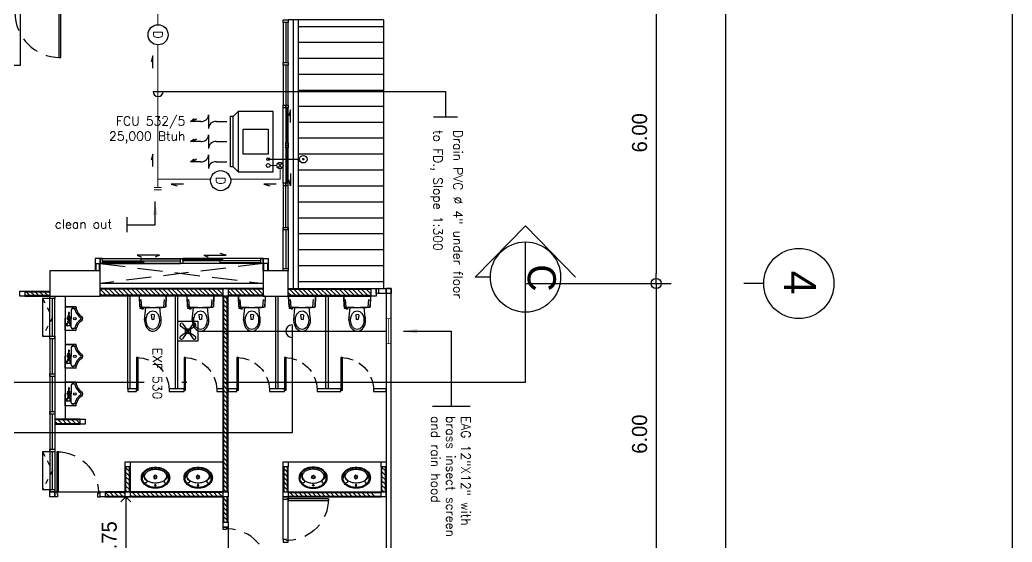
# Model space of a CAD drawing. Header units: millimetres. Extents: x -398 to 816, y -1 to 208.
# Drawn here: x 536.08 to 555.85, y 169.43 to 179.83 of the extents above; entities that cross this region are included whole.
import ezdxf
from ezdxf.enums import TextEntityAlignment as Align

# ---------------------------------------------------------------- set-up
doc = ezdxf.new("R2010")
doc.units = ezdxf.units.MM
doc.linetypes.add('ACAD_ISO04W100', pattern=[30, 24, -3, 0, -3])
doc.linetypes.add('DASHED', pattern=[0.75, 0.5, -0.25])
for name, color, linetype in [('AA_Column', 5, 'Continuous'), ('AA_Dim', 6, 'Continuous'), ('AA_Dim2', 6, 'Continuous'), ('AA_Door', 3, 'Continuous'), ('AA_FD', 6, 'Continuous'), ('AA_Floor', 31, 'Continuous'), ('AA_furn', 11, 'Continuous'), ('AA_Hatch', 8, 'Continuous'), ('AA_Roof', 6, 'Continuous'), ('AA_Wall', 1, 'Continuous'), ('AA_Window', 4, 'Continuous'), ('AC DRAIN', 240, 'Continuous'), ('AC EXF', 171, 'Continuous'), ('AC FCU', 221, 'Continuous'), ('AC Grille', 91, 'Continuous'), ('AC LINE', 171, 'Continuous')]:
    doc.layers.add(name, color=color, linetype=linetype)
doc.styles.add('E140', font='vit-s.shx', dxfattribs={"height": 3.2})
doc.styles.add('Romans', font='romans.shx')
doc.styles.get("Standard").update_dxf_attribs({"font": 'vit-s.shx'})
doc.styles.add('style2', font='vit-s.shx', dxfattribs={"height": 3.2})
doc.dimstyles.new('overall', dxfattribs={"dimtxt": 0.25, "dimasz": 0.15, "dimexe": 0.3, "dimexo": 0.3, "dimgap": 0.18, "dimtad": 1, "dimzin": 0, "dimdsep": 46, "dimtxsty": 'Standard', "dimblk": 'ORIGIN', "dimcen": 0.015, "dimclrd": 256, "dimclre": 256, "dimclrt": 2, "dimadec": 0, "dimazin": 0, "dimtfac": 1, "dimtofl": 0, "dimtmove": 0, "dimatfit": 3, "dimldrblk": 'OPEN90', "dimfxl": 0, "dimtolj": 1, "dimtzin": 0, "dimarcsym": 0})
pattern_1 = [(315, (23.87015, 1262.65468), (0.0449012806, 0.0449012806), [])]

# ---------------------------------------------------------------- blocks, each defined once
blk = doc.blocks.new('_Open90')
at = {"layer": 'AA_Dim2', "color": 0, "lineweight": -2}
for p, q in [((0, 0), (-1, 0)), ((-0.5, 0.5), (0, 0)), ((0, 0), (-0.5, -0.5))]:
    blk.add_line(p, q, dxfattribs=at)
blk = doc.blocks.new('_Origin')
at = {"layer": 'AA_Dim2', "color": 0, "lineweight": -2}
blk.add_line((0, 0), (-1, 0), dxfattribs=at)
blk.add_circle((0, 0), 0.5, dxfattribs=at)
blk = doc.blocks.new('*D101')
at = {"layer": 'AA_Dim', "lineweight": -2}
for p, q in [((537.976, 170.335), (538.489, 170.335)), ((538.189, 170.135), (538.189, 168.785)), ((537.976, 168.585), (538.489, 168.585))]:
    blk.add_line(p, q, dxfattribs=at)
at = {"layer": 'Defpoints', "color": 0}
for p in [(537.676, 170.335), (537.676, 168.585), (538.189, 168.585)]:
    blk.add_point(p, dxfattribs=at)
at = {"layer": 'AA_Dim', "lineweight": -2, "xscale": 0.2, "yscale": 0.2, "zscale": 0.2}
for name, p, rotation in [('_Open90', (538.189, 170.335), 90), ('_Origin', (538.189, 168.585), 270)]:
    blk.add_blockref(name, p, dxfattribs=dict(at, rotation=rotation))
at = {"layer": 'AA_Dim', "color": 2, "insert": (537.859, 169.46), "char_height": 0.3, "attachment_point": 5, "rotation": 90}
blk.add_mtext('\\A1;1.75', dxfattribs=at)
blk = doc.blocks.new('door80')
at = {"layer": 'AA_Door'}
blk.add_lwpolyline([(-0.07, 0.1), (-0.07, 0.9), (-0.035, 0.9), (-0.035, 0.1)], close=True, dxfattribs=at)
at = {"layer": 'AA_Door', "color": 2}
for points in [[(-0.9, 0), (-0.9, 0.1), (-0.865, 0.1), (-0.865, 0.065), (-0.85, 0.065), (-0.85, 0), (-0.9, 0)], [(0, 0), (0, 0.1), (-0.035, 0.1), (-0.035, 0.065), (-0.05, 0.065), (-0.05, 0), (0, 0)]]:
    blk.add_lwpolyline(points, dxfattribs=at)
at = {"layer": 'AA_Door', "color": 8, "linetype": 'DASHED', "ltscale": 0.75}
blk.add_arc((-0.043, 0.077), 0.823, 89.4707, 178.4205, dxfattribs=at)
blk = doc.blocks.new('fixture03')
at = {"layer": 'AA_furn'}
for p, q in [((-0.258, 0), (-0.268, -0.01)), ((-0.25, 0), (-0.262, -0.012)), ((0.257, 0), (-0.258, 0)), ((0.25, 0), (0.262, -0.012)), ((0.257, 0), (0.267, -0.01)), ((-0.258, -0.212), (-0.268, -0.01)), ((-0.253, -0.21), (-0.262, -0.012)), ((-0.218, -0.22), (-0.231, -0.07)), ((0.218, -0.22), (0.231, -0.07)), ((0.262, -0.012), (0.253, -0.21)), ((0.267, -0.01), (0.258, -0.212)), ((-0.258, -0.212), (-0.248, -0.223)), ((-0.219, -0.232), (-0.258, -0.236)), ((-0.258, -0.236), (-0.258, -0.251)), ((-0.219, -0.255), (-0.258, -0.251)), ((-0.253, -0.21), (-0.246, -0.218)), ((-0.219, -0.225), (-0.219, -0.26)), ((-0.194, -0.255), (-0.219, -0.255)), ((-0.194, -0.26), (-0.219, -0.26)), ((-0.194, -0.226), (-0.194, -0.26)), ((-0.167, -0.48), (-0.141, -0.228)), ((-0.03, -0.374), (-0.021, -0.464)), ((0.03, -0.374), (0.021, -0.464)), ((0.161, -0.42), (0.141, -0.228)), ((0.253, -0.21), (0.246, -0.218)), ((0.258, -0.212), (0.248, -0.223))]:
    blk.add_line(p, q, dxfattribs=at)
for centre, radius, start, end in [((0, 4.198), 4.428, 266.7917, 273.2083), ((0, 4.198), 4.423, 266.8166, 273.1834), ((0, -0.462), 0.0928, 71.1381, 108.8619), ((0, -0.422), 0.0466, 243.215, 296.785)]:
    blk.add_arc(centre, radius, start, end, dxfattribs=at)
blk.add_ellipse((0, -0.48), major_axis=(0, 0.185), ratio=0.716216, dxfattribs=at)
blk.add_open_spline([(-0.161, -0.421), (-0.165, -0.441), (-0.168, -0.461), (-0.167, -0.555), (-0.138, -0.629), (-0.05, -0.698), (0, -0.708), (0.087, -0.678), (0.122, -0.641), (0.165, -0.549), (0.172, -0.493), (0.164, -0.434), (0.163, -0.427), (0.161, -0.42)], degree=3, knots=[1.286089, 1.286089, 1.286089, 1.286089, 1.576268, 1.576268, 2.627882, 2.627882, 3.385411, 3.385411, 4.14294, 4.14294, 4.900469, 4.900469, 5.002966, 5.002966, 5.002966, 5.002966], dxfattribs=at)
blk = doc.blocks.new('door_wc')
at = {"layer": 'AA_Door'}
blk.add_lwpolyline([(-0.03, 0.65), (0, 0.65), (0, 0), (-0.03, 0)], close=True, dxfattribs=at)
at = {"layer": 'AA_Door', "color": 8, "linetype": 'DASHED', "ltscale": 0.5}
blk.add_arc((0, 0), 0.65, 90, 180, dxfattribs=at)
blk = doc.blocks.new('fixture01')
at = {"layer": 'AA_furn'}
for p, q in [((-0.235, 0.215), (-0.235, 0)), ((-0.229, 0.154), (-0.234, 0.218)), ((-0.225, 0.225), (-0.193, 0.225)), ((-0.195, 0.21), (-0.199, 0.154)), ((0.225, 0.225), (0.193, 0.225)), ((0.195, 0.21), (0.199, 0.154)), ((0.229, 0.154), (0.234, 0.218)), ((0.235, 0.215), (0.235, 0)), ((-0.235, 0), (-0.229, 0.15)), ((-0.235, 0), (0, 0)), ((-0.219, 0.16), (-0.209, 0.16)), ((-0.169, 0.125), (0, 0.125)), ((-0.121, 0.083), (-0.121, 0.067)), ((-0.065, 0.079), (-0.065, 0.071)), ((-0.061, 0.088), (-0.061, 0.062)), ((-0.051, 0.091), (-0.051, 0.059)), ((-0.038, 0.091), (-0.038, 0.059)), ((-0.004, 0.083), (-0.009, 0.075)), ((-0.009, 0.075), (-0.004, 0.067)), ((0.005, 0.076), (-0.005, 0.076)), ((0.005, 0.074), (-0.005, 0.074)), ((0.005, 0.083), (-0.004, 0.083)), ((-0.004, 0.067), (0.005, 0.067)), ((0.169, 0.125), (0, 0.125)), ((0.235, 0), (0, 0)), ((0.01, 0.075), (0.005, 0.083)), ((0.005, 0.067), (0.01, 0.075)), ((0.049, 0.091), (0.049, 0.059)), ((0.071, 0.091), (0.071, 0.059)), ((0.071, 0.075), (0.084, 0.075)), ((0.084, 0.091), (0.084, 0.059)), ((0.098, 0.102), (0.098, 0.096)), ((0.098, 0.099), (0.141, 0.099)), ((0.141, 0.044), (0.098, 0.044)), ((0.141, 0.034), (0.098, 0.034)), ((0.14, 0), (0.1, 0)), ((0.112, 0.112), (0.128, 0.112)), ((0.112, 0.102), (0.112, 0.112)), ((0.115, 0.117), (0.125, 0.117)), ((0.115, 0.112), (0.115, 0.117)), ((0.12, 0.102), (0.12, 0.112)), ((0.125, 0.112), (0.125, 0.117)), ((0.128, 0.102), (0.128, 0.112)), ((0.219, 0.16), (0.209, 0.16)), ((0.235, 0), (0.229, 0.15))]:
    blk.add_line(p, q, dxfattribs=at)
at = {"layer": 'AA_furn', "color": 7}
for p, q in [((-0.125, 0.079), (-0.125, 0.071)), ((-0.121, 0.083), (-0.065, 0.079)), ((-0.121, 0.067), (-0.065, 0.071)), ((-0.051, 0.091), (-0.059, 0.091)), ((-0.051, 0.059), (-0.059, 0.059)), ((-0.048, 0.094), (-0.041, 0.094)), ((-0.048, 0.056), (-0.041, 0.056)), ((-0.029, 0.09), (-0.035, 0.09)), ((-0.029, 0.06), (-0.035, 0.06)), ((0.029, 0.09), (0.049, 0.09)), ((0.029, 0.06), (0.049, 0.06)), ((0.071, 0.091), (0.049, 0.091)), ((0.071, 0.059), (0.049, 0.059)), ((0.074, 0.094), (0.081, 0.094)), ((0.074, 0.056), (0.081, 0.056)), ((0.087, 0.091), (0.084, 0.091)), ((0.087, 0.059), (0.084, 0.059)), ((0.098, 0.102), (0.141, 0.102)), ((0.098, 0.051), (0.098, 0.044)), ((0.137, 0.015), (0.102, 0.015)), ((0.104, 0.034), (0.104, 0.015)), ((0.136, 0.034), (0.136, 0.015)), ((0.141, 0.102), (0.141, 0.044))]:
    blk.add_line(p, q, dxfattribs=at)
at = {"layer": 'AA_furn'}
for points in [[(-0.045, 0.079, 0.106673), (-0.043, 0.08, 0.101512), (-0.041, 0.081, 0.094975), (-0.04, 0.083, 0.090819), (-0.039, 0.085, 0.090819), (-0.04, 0.088, 0.094975), (-0.041, 0.09, 0.101512), (-0.043, 0.091, 0.106673), (-0.045, 0.091, 0.106673), (-0.047, 0.091, 0.101512), (-0.049, 0.09, 0.094975), (-0.05, 0.088, 0.090819), (-0.05, 0.085, 0.090819), (-0.05, 0.083, 0.094975), (-0.049, 0.081, 0.101512), (-0.047, 0.08, 0.106673)], [(-0.045, 0.059, 0.106673), (-0.043, 0.059, 0.101512), (-0.041, 0.06, 0.094975), (-0.04, 0.062, 0.090819), (-0.039, 0.065, 0.090819), (-0.04, 0.067, 0.094975), (-0.041, 0.069, 0.101512), (-0.043, 0.07, 0.106673), (-0.045, 0.07, 0.106673), (-0.047, 0.07, 0.101512), (-0.049, 0.069, 0.094975), (-0.05, 0.067, 0.090819), (-0.05, 0.065, 0.090819), (-0.05, 0.062, 0.094975), (-0.049, 0.06, 0.101512), (-0.047, 0.059, 0.106673)], [(0.077, 0.079, 0.106673), (0.079, 0.08, 0.101512), (0.081, 0.081, 0.094975), (0.082, 0.083, 0.090819), (0.083, 0.085, 0.090819), (0.082, 0.088, 0.094975), (0.081, 0.09, 0.101512), (0.079, 0.091, 0.106673), (0.077, 0.091, 0.106673), (0.075, 0.091, 0.101512), (0.073, 0.09, 0.094975), (0.072, 0.088, 0.090819), (0.072, 0.085, 0.090819), (0.072, 0.083, 0.094975), (0.073, 0.081, 0.101512), (0.075, 0.08, 0.106673)], [(0.077, 0.059, 0.106673), (0.079, 0.059, 0.101512), (0.081, 0.06, 0.094975), (0.082, 0.062, 0.090819), (0.083, 0.065, 0.090819), (0.082, 0.067, 0.094975), (0.081, 0.069, 0.101512), (0.079, 0.07, 0.106673), (0.077, 0.07, 0.106673), (0.075, 0.07, 0.101512), (0.073, 0.069, 0.094975), (0.072, 0.067, 0.090819), (0.072, 0.065, 0.090819), (0.072, 0.062, 0.094975), (0.073, 0.06, 0.101512), (0.075, 0.059, 0.106673)], [(0.12, 0.034, 0.067459), (0.123, 0.034, 0.079812), (0.125, 0.035, 0.107118), (0.127, 0.037, 0.139889), (0.127, 0.039, 0.139889), (0.127, 0.041, 0.107118), (0.125, 0.043, 0.079812), (0.123, 0.044, 0.067459), (0.12, 0.044, 0.067459), (0.117, 0.044, 0.079812), (0.114, 0.043, 0.107118), (0.113, 0.041, 0.139889), (0.112, 0.039, 0.139889), (0.113, 0.037, 0.107118), (0.114, 0.035, 0.079812), (0.117, 0.034, 0.067459)]]:
    blk.add_lwpolyline(points, format="xyb", close=True, dxfattribs=at)
for points in [[(0.1, 0.034, 0.067459), (0.103, 0.034, 0.079812), (0.105, 0.035, 0.107118), (0.107, 0.037, 0.139889), (0.107, 0.039, 0.139889), (0.107, 0.041, 0.107118), (0.105, 0.043, 0.079812), (0.103, 0.044, 0.067459), (0.1, 0.044, 0.067459)], [(0.14, 0.044, 0.067459), (0.137, 0.044, 0.079812), (0.134, 0.043, 0.107118), (0.133, 0.041, 0.139889), (0.132, 0.039, 0.139889), (0.133, 0.037, 0.107118), (0.134, 0.035, 0.079812), (0.137, 0.034, 0.067459), (0.14, 0.034, 0.067459)]]:
    blk.add_lwpolyline(points, format="xyb", dxfattribs=at)
for centre, radius in [((0, 0.195), 0.025), ((0, 0.075), 0.00823), ((0, 0.075), 0.005)]:
    blk.add_circle(centre, radius, dxfattribs=at)
at = {"layer": 'AA_furn', "color": 7}
blk.add_circle((0, 0.075), 0.03, dxfattribs=at)
at = {"layer": 'AA_furn'}
for centre, radius, start, end in [((-0.225, 0.215), 0.01, 90, 180), ((-0.175, 0.209), 0.02, 104.6309, 175.153), ((-0.238, 0.451), 0.23, 281.1504, 328.902), ((-0.238, 0.451), 0.26, 282.4769, 328.902), ((0, 0.308), 0.0474, 31.098, 148.902), ((0, 0.308), 0.0174, 31.098, 148.902), ((0.238, 0.451), 0.26, 211.098, 257.5231), ((0.238, 0.451), 0.23, 211.098, 258.8496), ((0.175, 0.209), 0.02, 4.847, 75.3691), ((0.225, 0.215), 0.01, 0, 90), ((-0.219, 0.15), 0.01, 90, 177.8524), ((-0.209, 0.15), 0.01, 7.1808, 90), ((-0.169, 0.155), 0.03, 187.1808, 270), ((-0.177, 0.177), 0.02, 102.4769, 175.153), ((0.093, 0.096), 0.005, 274.9399, 0), ((0.116, 0.095), 0.0163, 75.75, 104.25), ((0.116, 0.118), 0.0163, 255.75, 284.25), ((0.124, 0.095), 0.0162, 75.75, 104.25), ((0.124, 0.118), 0.0162, 255.75, 284.25), ((0.169, 0.155), 0.03, 270, 352.8192), ((0.177, 0.177), 0.02, 4.847, 77.5231), ((0.209, 0.15), 0.01, 90, 172.8192), ((0.219, 0.15), 0.01, 2.1476, 90)]:
    blk.add_arc(centre, radius, start, end, dxfattribs=at)
at = {"layer": 'AA_furn', "color": 7}
for centre, radius, start, end in [((-0.121, 0.079), 0.004, 90, 180), ((-0.121, 0.071), 0.004, 180, 270), ((-0.056, 0.075), 0.0106, 121.8908, 154.9124), ((-0.056, 0.075), 0.0106, 205.0876, 238.1092), ((-0.059, 0.088), 0.002, 90, 180), ((-0.059, 0.062), 0.002, 180, 270), ((-0.048, 0.091), 0.003, 90, 180), ((-0.048, 0.059), 0.003, 180, 270), ((-0.041, 0.091), 0.003, 0, 90), ((-0.041, 0.059), 0.003, 270, 0), ((-0.035, 0.095), 0.005, 212.3465, 270), ((-0.035, 0.055), 0.005, 90, 147.6535), ((-0.029, 0.095), 0.005, 270, 325.1501), ((-0.029, 0.055), 0.005, 34.8499, 90), ((0.029, 0.095), 0.005, 214.8499, 270), ((0.029, 0.055), 0.005, 90, 145.1501), ((0.074, 0.091), 0.003, 90, 180), ((0.074, 0.059), 0.003, 180, 270), ((0.081, 0.091), 0.003, 0, 90), ((0.081, 0.059), 0.003, 270, 0), ((0.087, 0.171), 0.08, 270, 274.9399), ((0.087, -0.021), 0.08, 87.2469, 90), ((0.102, 0), 0.015, 90, 180), ((0.09, 0.051), 0.008, 0, 87.2469), ((0.11, 0.039), 0.013, 157.3801, 202.6199), ((0.137, 0), 0.015, 0, 90), ((0.129, 0.039), 0.013, 337.3801, 22.6199)]:
    blk.add_arc(centre, radius, start, end, dxfattribs=at)
blk = doc.blocks.new('fixture02')
at = {"layer": 'AA_furn'}
for points in [[(0.278, -0.013, 0.12778), (0.259, 0.064, 0.106194), (0.196, 0.135, 0.085342), (0.107, 0.18, 0.074814), (-0.004, 0.197, 0.074814), (-0.115, 0.18, 0.085342), (-0.204, 0.135, 0.106194), (-0.267, 0.064, 0.12778), (-0.287, -0.013, 0.12778), (-0.267, -0.09, 0.106194), (-0.204, -0.162, 0.085342), (-0.115, -0.207, 0.074814), (-0.004, -0.223, 0.074814), (0.107, -0.207, 0.085342), (0.196, -0.162, 0.106194), (0.259, -0.09, 0.12778)], [(0.264, -0.013, 0.12778), (0.246, 0.057, 0.106194), (0.187, 0.124, 0.085342), (0.103, 0.166, 0.074814), (-0.004, 0.182, 0.074814), (-0.111, 0.166, 0.085342), (-0.195, 0.124, 0.106194), (-0.254, 0.057, 0.12778), (-0.272, -0.013, 0.12778), (-0.254, -0.083, 0.106194), (-0.195, -0.15, 0.085342), (-0.111, -0.193, 0.074814), (-0.004, -0.209, 0.074814), (0.103, -0.193, 0.085342), (0.187, -0.15, 0.106194), (0.246, -0.083, 0.12778)], [(-0.224, 0.017, 0.147293), (-0.209, -0.031, 0.107138), (-0.16, -0.08, 0.076503), (-0.092, -0.109, 0.063457), (-0.004, -0.12, 0.063457), (0.084, -0.109, 0.076503), (0.151, -0.08, 0.107138), (0.201, -0.031, 0.147293), (0.216, 0.017, 0.147293), (0.201, 0.066, 0.107138), (0.151, 0.115, 0.076503), (0.084, 0.144, 0.063457), (-0.004, 0.155, 0.063457), (-0.092, 0.144, 0.076503), (-0.16, 0.115, 0.107138), (-0.209, 0.066, 0.147293)]]:
    blk.add_lwpolyline(points, format="xyb", close=True, dxfattribs=at)
for points in [[(-0.202, 0.076, 0.511627), (-0.182, -0.069, -0.433862), (-0.188, -0.113, -0.383662), (-0.239, -0.106, -0.231311), (-0.259, -0.007, -0.182861), (-0.202, 0.076, -0.790231)], [(0.194, 0.076, -0.512124), (0.174, -0.069, 0.433862), (0.18, -0.113, 0.383662), (0.231, -0.106, 0.231311), (0.251, -0.007, 0.183091), (0.194, 0.076, 0.790231)]]:
    blk.add_lwpolyline(points, format="xyb", dxfattribs=at)
for centre, radius in [((0, 0), 0.036), ((0, 0), 0.0241), ((0, -0.166), 0.0162)]:
    blk.add_circle(centre, radius, dxfattribs=at)
blk = doc.blocks.new('AC')
at = {"layer": 'AC FCU', "color": 8}
for p, q in [((-0.4, 1.651), (-0.342, 1.578)), ((-0.4, 1.444), (-0.4, 1.651)), ((-0.4, 1.601), (-0.342, 1.528)), ((0, 1.444), (0, 1.651)), ((0, 1.651), (0.058, 1.578)), ((0, 1.601), (0.058, 1.528)), ((0.4, 1.651), (0.458, 1.578)), ((0.4, 1.444), (0.4, 1.651)), ((0.4, 1.601), (0.458, 1.528)), ((-0.264, 1.289), (-0.536, 1.289)), ((0.136, 1.289), (-0.136, 1.289)), ((0.536, 1.289), (0.264, 1.289)), ((-0.4, 1.134), (-0.4, 0.926)), ((0, 1.134), (0, 0.926)), ((0.4, 1.134), (0.4, 0.926))]:
    blk.add_line(p, q, dxfattribs=at)
at = {"layer": 'AC FCU'}
for p, q in [((-0.5, 0.8), (-0.6, 0.7)), ((-0.5, 0.8), (-0.5, 0.85)), ((-0.5, 0.85), (0.5, 0.85)), ((-0.5, 0.8), (0.5, 0.8)), ((0.5, 0.8), (0.5, 0.85)), ((0.5, 0.8), (0.6, 0.7))]:
    blk.add_line(p, q, dxfattribs=at)
blk.add_lwpolyline([(-0.6, 0), (0.6, 0), (0.6, 0.7), (-0.6, 0.7)], close=True, dxfattribs=at)
at = {"layer": 'AC FCU', "color": 8}
blk.add_lwpolyline([(-0.25, 0.1), (-0.25, 0.6), (0.25, 0.6), (0.25, 0.1)], close=True, dxfattribs=at)
at = {"layer": 'AC FCU'}
blk.add_circle((-0.35, 0.1), 0.025, dxfattribs=at)
at = {"layer": 'AC FCU', "color": 8}
for centre, start, end in [((-0.26, 1.429), 173.9498, 268.5513), ((0.14, 1.429), 173.9498, 268.5513), ((0.54, 1.429), 173.9498, 268.5513), ((-0.54, 1.148), 353.9498, 88.5513), ((-0.14, 1.148), 353.9498, 88.5513), ((0.26, 1.148), 353.9498, 88.5513)]:
    blk.add_arc(centre, 0.14, start, end, dxfattribs=at)
blk = doc.blocks.new('UP_point')
at = {"layer": 'AC LINE', "const_width": 0.025}
blk.add_lwpolyline([(-0.0125, 0, 1), (0.0125, 0, 1)], format="xyb", close=True, dxfattribs=at)
at = {"layer": 'AC LINE'}
blk.add_circle((0, 0), 0.075, dxfattribs=at)
blk = doc.blocks.new('DOWN')
at = {"layer": 'AC DRAIN'}
for p, q in [((-0.044, -0.044), (0.044, 0.044)), ((0.044, -0.044), (-0.044, 0.044))]:
    blk.add_line(p, q, dxfattribs=at)
blk.add_circle((0, 0), 0.0625, dxfattribs=at)
blk = doc.blocks.new('EXF-1')
at = {"layer": 'AC Grille'}
for p, q in [((-0.15, -0.105), (0.15, 0.105)), ((-0.15, 0.105), (0.15, -0.105)), ((-0.105, -0.15), (0.105, 0.15)), ((-0.105, 0.15), (0.105, -0.15))]:
    blk.add_line(p, q, dxfattribs=at)
blk.add_lwpolyline([(-0.2, 0.2), (0.2, 0.2), (0.2, -0.2), (-0.2, -0.2), (-0.2, 0.2)], dxfattribs=at)
blk.add_circle((0, 0), 0.05, dxfattribs=at)
for centre, start, end in [((-0.128, 0.128), 45, 225), ((0.128, 0.128), 315, 135), ((-0.128, -0.128), 135, 315), ((0.128, -0.128), 225, 45)]:
    blk.add_arc(centre, 0.0318, start, end, dxfattribs=at)
blk = doc.blocks.new('POINT_Drain')
at = {"layer": 'Defpoints'}
blk.add_circle((0, 0), 0.2, dxfattribs=at)
at = {"layer": 'AC DRAIN', "insert": (0, 0), "char_height": 0.18, "width": 0.25231, "attachment_point": 5, "style": 'Romans'}
blk.add_mtext('D', dxfattribs=at)
blk = doc.blocks.new('GRD-2')
at = {"layer": 'AA_Dim', "color": 1}
blk.add_line((0, -10.99), (0, -12.981), dxfattribs=at)
blk.add_circle((0, -7.49), 3.5, dxfattribs=at)
at = {"layer": 'AA_Dim', "color": 3, "style": 'E140'}
blk.add_attdef('GRID', text='', height=3.2, dxfattribs=at).set_placement((-0.086, -7.369), align=Align.MIDDLE)
blk = doc.blocks.new('*D236')
at = {"layer": 'AA_Dim', "color": 9, "lineweight": -2}
for p, q in [((549.059, 196.585), (550.444, 196.585)), ((550.144, 196.385), (550.144, 136.785)), ((549.059, 136.585), (550.444, 136.585))]:
    blk.add_line(p, q, dxfattribs=at)
at = {"layer": 'Defpoints', "color": 0}
for p in [(548.759, 196.585), (548.759, 136.585), (550.144, 136.585)]:
    blk.add_point(p, dxfattribs=at)
at = {"layer": 'AA_Dim', "color": 9, "lineweight": -2, "xscale": 0.2, "yscale": 0.2, "zscale": 0.2}
for p, rotation in [((550.144, 196.585), 90), ((550.144, 136.585), 270)]:
    blk.add_blockref('_Origin', p, dxfattribs=dict(at, rotation=rotation))
at = {"layer": 'AA_Dim', "color": 2, "insert": (549.814, 166.585), "char_height": 0.3, "attachment_point": 5, "rotation": 90}
blk.add_mtext('\\A1;60.00', dxfattribs=at)
blk = doc.blocks.new('*D240')
at = {"layer": 'AA_Dim', "color": 9, "lineweight": -2}
for p, q in [((546.157, 174.585), (549.059, 174.585)), ((548.759, 174.385), (548.759, 168.785)), ((546.157, 168.585), (549.059, 168.585))]:
    blk.add_line(p, q, dxfattribs=at)
at = {"layer": 'Defpoints', "color": 0}
for p in [(545.857, 174.585), (545.857, 168.585), (548.759, 168.585)]:
    blk.add_point(p, dxfattribs=at)
at = {"layer": 'AA_Dim', "color": 9, "lineweight": -2, "xscale": 0.2, "yscale": 0.2, "zscale": 0.2}
for p, rotation in [((548.759, 174.585), 90), ((548.759, 168.585), 270)]:
    blk.add_blockref('_Origin', p, dxfattribs=dict(at, rotation=rotation))
at = {"layer": 'AA_Dim', "color": 2, "insert": (548.429, 171.585), "char_height": 0.3, "attachment_point": 5, "rotation": 90}
blk.add_mtext('\\A1;6.00', dxfattribs=at)
blk = doc.blocks.new('*D241')
at = {"layer": 'AA_Dim', "color": 9, "lineweight": -2}
for p, q in [((546.157, 180.585), (549.059, 180.585)), ((548.759, 180.385), (548.759, 174.785)), ((546.157, 174.585), (549.059, 174.585))]:
    blk.add_line(p, q, dxfattribs=at)
at = {"layer": 'Defpoints', "color": 0}
for p in [(545.857, 180.585), (545.857, 174.585), (548.759, 174.585)]:
    blk.add_point(p, dxfattribs=at)
at = {"layer": 'AA_Dim', "color": 9, "lineweight": -2, "xscale": 0.2, "yscale": 0.2, "zscale": 0.2}
for p, rotation in [((548.759, 180.585), 90), ((548.759, 174.585), 270)]:
    blk.add_blockref('_Origin', p, dxfattribs=dict(at, rotation=rotation))
at = {"layer": 'AA_Dim', "color": 2, "insert": (548.429, 177.585), "char_height": 0.3, "attachment_point": 5, "rotation": 90}
blk.add_mtext('\\A1;6.00', dxfattribs=at)

msp = doc.modelspace()

# ---------------------------------------------------------------- hatches: boundary and pattern name
at = {"layer": 'AA_Hatch', "ltscale": 3}
h = msp.add_hatch(dxfattribs=at)
h.set_pattern_fill('ANSI31', color=9, scale=0.1, angle=315, style=0)
h.paths.add_polyline_path([(543.326, 179.835), (541.626, 179.835), (541.626, 174.485), (543.076, 174.485), (543.176, 174.485), (543.226, 174.485), (543.326, 174.485)])
at = {"layer": 'AA_Hatch'}
h = msp.add_hatch(dxfattribs=at)
h.set_pattern_fill('ANSI31', color=256, scale=0.02, angle=270, style=0)
h.set_pattern_definition(pattern_1)
h.paths.add_polyline_path([(540.126, 174.35), (540.126, 174.47), (537.676, 174.47), (537.676, 174.35)])
h.paths.add_polyline_path([(540.926, 174.35), (540.926, 174.47), (540.226, 174.47), (540.226, 174.35)])
h.paths.add_polyline_path([(540.211, 172.613), (540.211, 174.335), (540.141, 174.335), (540.141, 172.613)])
h.paths.add_polyline_path([(540.211, 170.435), (540.211, 172.613), (540.141, 172.613), (540.141, 170.435)])
h.paths.add_polyline_path([(540.211, 169.835), (540.211, 170.335), (540.141, 170.335), (540.141, 169.835)])
h.paths.add_polyline_path([(541.411, 170.435), (541.411, 170.935), (541.341, 170.935), (541.341, 170.435)])
h.paths.add_polyline_path([(543.176, 170.35), (543.176, 170.42), (541.426, 170.42), (541.426, 170.35)])
h.paths.add_polyline_path([(543.361, 170.435), (543.361, 170.935), (543.291, 170.935), (543.291, 170.435)])
h.paths.add_polyline_path([(543.076, 174.35), (543.076, 174.47), (541.426, 174.47), (541.426, 174.35)])
h = msp.add_hatch(dxfattribs=at)
h.set_pattern_fill('ANSI31', color=9, scale=0.02, angle=270, style=0)
h.set_pattern_definition(pattern_1)
h.paths.add_polyline_path([(536.676, 174.35), (536.676, 174.42), (536.176, 174.42), (536.176, 174.35)])
h = msp.add_hatch(dxfattribs=at)
h.set_pattern_fill('ANSI31', color=256, scale=0.02, angle=270, style=0)
h.set_pattern_definition([(315, (23.87015, 1170.943617), (0.0449012806, 0.0449012806), [])])
h.paths.add_polyline_path([(537.276, 171.8), (537.276, 171.87), (536.776, 171.87), (536.776, 171.8)])
h = msp.add_hatch(dxfattribs=at)
h.set_pattern_fill('ANSI31', color=256, scale=0.02, angle=270, style=0)
h.set_pattern_definition([(315, (23.87015, 884.414), (0.0449012806, 0.0449012806), [])])
h.paths.add_polyline_path([(538.261, 170.435), (538.261, 170.935), (538.191, 170.935), (538.191, 170.435)])
h.paths.add_polyline_path([(540.126, 170.35), (540.126, 170.42), (538.276, 170.42), (538.276, 170.35)])
h.paths.add_polyline_path([(538.176, 170.35), (538.176, 170.42), (537.776, 170.42), (537.776, 170.35)])

# ---------------------------------------------------------------- linework, layer by layer
at = {"layer": 'AA_Column', "color": 9}
for points in [[(536.676, 174.835), (536.676, 174.335), (537.676, 174.335), (537.676, 174.835)], [(540.926, 174.835), (540.926, 174.335), (541.426, 174.335), (541.426, 174.835)]]:
    msp.add_lwpolyline(points, close=True, dxfattribs=at)
at = {"layer": 'AA_Door', "color": 9}
for points in [[(536.856, 179.985), (536.856, 179.085), (536.891, 179.085), (536.891, 179.985)], [(539.276, 175.07), (538.488, 175.07), (538.488, 175.035), (539.276, 175.035)], [(539.326, 175.07), (540.113, 175.07), (540.113, 175.035), (539.326, 175.035)], [(537.726, 175.035), (538.538, 175.035), (538.538, 175), (537.726, 175)], [(540.876, 175.035), (540.063, 175.035), (540.063, 175), (540.876, 175)]]:
    msp.add_lwpolyline(points, close=True, dxfattribs=at)
for points in [[(537.676, 175.085), (537.676, 174.985), (537.726, 174.985), (537.726, 175.085), (537.676, 175.085)], [(539.326, 175.085), (539.326, 174.985), (539.276, 174.985), (539.276, 175.085), (539.326, 175.085)], [(540.926, 175.085), (540.926, 174.985), (540.876, 174.985), (540.876, 175.085), (540.926, 175.085)]]:
    msp.add_lwpolyline(points, dxfattribs=at)
at = {"layer": 'AA_Door', "color": 9, "linetype": 'DASHED', "ltscale": 0.75}
msp.add_arc((536.878, 179.986), 0.902, 180.1085, 269.8915, dxfattribs=at)
at = {"layer": 'AA_Floor'}
for p, q in [((536.776, 170.435), (537.676, 170.435)), ((541.426, 169.47), (541.426, 170.3)), ((541.326, 169.485), (541.326, 170.285)), ((540.226, 169.7), (540.226, 168.905))]:
    msp.add_line(p, q, dxfattribs=at)
at = {"layer": 'AA_Hatch', "color": 9}
for p, q in [((537.676, 175.085), (539.276, 175.085)), ((540.926, 175.085), (539.326, 175.085)), ((539.251, 174.985), (537.676, 174.985)), ((537.676, 174.985), (539.276, 174.985)), ((540.876, 175.035), (539.326, 175.035)), ((540.926, 174.985), (539.326, 174.985))]:
    msp.add_line(p, q, dxfattribs=at)
at = {"layer": 'AA_Hatch'}
msp.add_line((537.276, 171.87), (536.776, 171.87), dxfattribs=at)
at = {"layer": 'AA_Roof', "color": 9}
msp.add_line((543.326, 179.835), (543.326, 174.485), dxfattribs=at)
at = {"layer": 'AA_Wall', "color": 9}
for p, q in [((543.326, 179.835), (541.426, 179.835)), ((541.526, 179.835), (541.526, 174.485)), ((541.626, 179.835), (541.626, 174.485)), ((537.676, 175.085), (537.576, 175.085)), ((537.576, 175.085), (537.576, 174.835)), ((537.676, 174.835), (537.676, 175.085)), ((540.926, 174.835), (540.926, 175.085)), ((540.926, 175.085), (541.026, 175.085)), ((540.926, 174.835), (540.926, 175.085)), ((540.926, 175.085), (541.026, 175.085)), ((541.026, 175.085), (541.026, 174.835)), ((541.026, 175.085), (541.026, 174.835)), ((537.591, 174.985), (537.591, 174.835)), ((537.661, 174.835), (537.661, 174.985)), ((540.941, 174.835), (540.941, 174.985)), ((541.011, 174.985), (541.011, 174.835)), ((540.926, 174.585), (537.676, 174.585)), ((540.926, 174.485), (537.676, 174.485)), ((540.126, 174.47), (537.676, 174.47)), ((540.926, 174.47), (540.226, 174.47)), ((541.426, 174.485), (543.076, 174.485)), ((541.426, 174.485), (543.076, 174.485)), ((541.426, 174.47), (543.076, 174.47)), ((541.426, 174.47), (543.076, 174.47)), ((543.226, 174.485), (543.376, 174.485)), ((543.476, 174.485), (543.376, 174.485)), ((536.176, 174.435), (536.676, 174.435)), ((536.176, 174.42), (536.676, 174.42)), ((536.176, 174.35), (536.676, 174.35)), ((536.176, 174.335), (536.676, 174.335)), ((540.126, 174.35), (537.676, 174.35)), ((540.926, 174.335), (537.676, 174.335)), ((540.926, 174.35), (540.226, 174.35)), ((541.426, 174.35), (543.076, 174.35)), ((541.426, 174.335), (543.076, 174.335)), ((543.376, 174.385), (543.226, 174.385))]:
    msp.add_line(p, q, dxfattribs=at)
at = {"layer": 'AA_Wall', "color": 9, "linetype": 'DASHED'}
for p, q in [((540.926, 174.985), (537.676, 174.585)), ((537.676, 174.985), (540.926, 174.585))]:
    msp.add_line(p, q, dxfattribs=at)
at = {"layer": 'AA_Wall', "color": 3}
for p, q in [((543.376, 174.485), (543.376, 168.835)), ((543.476, 168.835), (543.476, 174.485))]:
    msp.add_line(p, q, dxfattribs=at)
at = {"layer": 'AA_Wall'}
for p, q in [((536.976, 174.335), (536.976, 171.885)), ((538.226, 172.485), (538.226, 174.335)), ((538.276, 172.485), (538.276, 174.335)), ((539.176, 172.485), (539.176, 174.335)), ((539.226, 172.485), (539.226, 174.335)), ((540.126, 170.435), (540.126, 174.335)), ((540.226, 170.435), (540.226, 174.335)), ((541.176, 172.485), (541.176, 174.335)), ((541.226, 172.485), (541.226, 174.335)), ((542.176, 172.485), (542.176, 174.335)), ((542.226, 172.485), (542.226, 174.335)), ((537.276, 171.885), (536.776, 171.885)), ((536.776, 171.785), (537.276, 171.785)), ((538.176, 170.435), (538.176, 170.935)), ((538.276, 171.035), (540.126, 171.035)), ((538.276, 170.935), (538.276, 170.435)), ((541.326, 170.435), (541.326, 170.935)), ((541.426, 171.035), (543.276, 171.035)), ((541.426, 170.435), (541.426, 170.935)), ((543.276, 170.935), (543.276, 170.435)), ((543.376, 170.335), (543.376, 170.935)), ((540.126, 170.435), (537.776, 170.435)), ((540.126, 170.435), (537.776, 170.435)), ((540.126, 170.435), (537.776, 170.435)), ((540.126, 170.435), (537.776, 170.435)), ((540.126, 170.435), (537.776, 170.435)), ((537.776, 170.335), (540.126, 170.335)), ((537.776, 170.335), (540.126, 170.335)), ((537.776, 170.335), (540.126, 170.335)), ((537.776, 170.335), (540.126, 170.335)), ((537.776, 170.335), (540.126, 170.335)), ((540.126, 169.835), (540.126, 170.335)), ((540.226, 169.835), (540.226, 170.335)), ((541.426, 170.435), (543.276, 170.435)), ((541.426, 170.335), (543.276, 170.335))]:
    msp.add_line(p, q, dxfattribs=at)
at = {"layer": 'AA_Wall', "color": 8}
for p, q in [((540.141, 170.435), (540.141, 174.335)), ((540.211, 170.435), (540.211, 174.335)), ((536.776, 171.8), (537.276, 171.8)), ((538.191, 170.435), (538.191, 170.935)), ((538.261, 170.435), (538.261, 170.935)), ((541.341, 170.435), (541.341, 170.935)), ((541.411, 170.435), (541.411, 170.935)), ((543.291, 170.435), (543.291, 170.935)), ((543.361, 170.435), (543.361, 170.935)), ((538.176, 170.42), (537.776, 170.42)), ((538.176, 170.42), (537.776, 170.42)), ((538.176, 170.42), (537.776, 170.42)), ((538.176, 170.42), (537.776, 170.42)), ((538.176, 170.42), (537.776, 170.42)), ((537.776, 170.35), (538.176, 170.35)), ((537.776, 170.35), (538.176, 170.35)), ((537.776, 170.35), (538.176, 170.35)), ((537.776, 170.35), (538.176, 170.35)), ((537.776, 170.35), (538.176, 170.35)), ((540.126, 170.42), (538.276, 170.42)), ((540.126, 170.42), (538.276, 170.42)), ((540.126, 170.42), (538.276, 170.42)), ((540.126, 170.42), (538.276, 170.42)), ((540.126, 170.42), (538.276, 170.42)), ((538.276, 170.35), (540.126, 170.35)), ((538.276, 170.35), (540.126, 170.35)), ((538.276, 170.35), (540.126, 170.35)), ((538.276, 170.35), (540.126, 170.35)), ((538.276, 170.35), (540.126, 170.35)), ((540.141, 169.835), (540.141, 170.335)), ((540.211, 169.835), (540.211, 170.335)), ((541.426, 170.42), (543.276, 170.42)), ((541.426, 170.35), (543.276, 170.35))]:
    msp.add_line(p, q, dxfattribs=at)
at = {"layer": 'AA_Wall', "color": 9}
for points in [[(537.576, 175.085), (537.576, 174.985), (537.676, 174.985), (537.676, 175.085)], [(541.026, 175.085), (541.026, 174.985), (540.926, 174.985), (540.926, 175.085)], [(540.226, 174.485), (540.226, 174.335), (540.126, 174.335), (540.126, 174.485)], [(543.076, 174.335), (543.076, 174.485), (543.176, 174.485), (543.176, 174.335)], [(543.076, 174.335), (543.076, 174.485), (543.176, 174.485), (543.176, 174.335)], [(543.226, 174.485), (543.226, 174.385), (543.176, 174.385), (543.176, 174.485)], [(536.176, 174.435), (536.176, 174.335), (536.076, 174.335), (536.076, 174.435)]]:
    msp.add_lwpolyline(points, close=True, dxfattribs=at)
msp.add_lwpolyline([(543.476, 174.485), (543.476, 174.385), (543.376, 174.385), (543.376, 174.485), (543.476, 174.485)], dxfattribs=at)
at = {"layer": 'AA_Wall'}
for points in [[(538.401, 172.485), (538.226, 172.485), (538.226, 172.435), (538.401, 172.435)], [(539.351, 172.485), (539.051, 172.485), (539.051, 172.435), (539.351, 172.435)], [(540.126, 172.485), (540.001, 172.485), (540.001, 172.435), (540.126, 172.435)], [(540.401, 172.485), (540.226, 172.485), (540.226, 172.435), (540.401, 172.435)], [(541.351, 172.485), (541.051, 172.485), (541.051, 172.435), (541.351, 172.435)], [(542.476, 172.485), (542.001, 172.485), (542.001, 172.435), (542.476, 172.435)], [(543.376, 172.485), (543.126, 172.485), (543.126, 172.435), (543.376, 172.435)], [(537.376, 171.885), (537.376, 171.785), (537.276, 171.785), (537.276, 171.885)], [(538.276, 171.035), (538.276, 170.935), (538.176, 170.935), (538.176, 171.035)], [(541.426, 171.035), (541.426, 170.935), (541.326, 170.935), (541.326, 171.035)], [(543.376, 171.035), (543.376, 170.935), (543.276, 170.935), (543.276, 171.035)], [(536.776, 170.435), (536.776, 170.335), (536.676, 170.335), (536.676, 170.435)], [(537.776, 170.435), (537.776, 170.335), (537.676, 170.335), (537.676, 170.435)], [(537.776, 170.435), (537.776, 170.335), (537.676, 170.335), (537.676, 170.435)], [(537.776, 170.435), (537.776, 170.335), (537.676, 170.335), (537.676, 170.435)], [(537.776, 170.435), (537.776, 170.335), (537.676, 170.335), (537.676, 170.435)], [(537.776, 170.435), (537.776, 170.335), (537.676, 170.335), (537.676, 170.435)], [(538.276, 170.435), (538.276, 170.335), (538.176, 170.335), (538.176, 170.435)], [(540.226, 170.435), (540.226, 170.335), (540.126, 170.335), (540.126, 170.435)], [(540.226, 170.435), (540.226, 170.335), (540.126, 170.335), (540.126, 170.435)], [(541.426, 170.435), (541.426, 170.335), (541.326, 170.335), (541.326, 170.435)], [(543.376, 170.435), (543.376, 170.335), (543.276, 170.335), (543.276, 170.435)], [(540.226, 169.835), (540.226, 169.735), (540.126, 169.735), (540.126, 169.835)]]:
    msp.add_lwpolyline(points, close=True, dxfattribs=at)
at = {"layer": 'AA_Window', "color": 9}
for p, q in [((541.326, 179.785), (541.326, 178.985)), ((541.376, 179.785), (541.376, 178.985)), ((541.426, 178.985), (541.426, 179.785)), ((541.326, 178.935), (541.326, 178.135)), ((541.376, 178.935), (541.376, 178.135)), ((541.426, 178.135), (541.426, 178.935)), ((541.326, 176.585), (541.326, 178.085)), ((541.376, 178.085), (541.376, 177.36)), ((541.401, 178.085), (541.401, 177.385)), ((541.426, 176.585), (541.426, 178.085)), ((541.468, 178.042), (541.436, 177.921)), ((541.468, 177.794), (541.468, 178.042)), ((541.376, 177.36), (541.376, 176.585)), ((541.426, 177.335), (541.376, 177.335)), ((541.401, 177.285), (541.401, 176.585)), ((541.468, 176.528), (541.436, 176.648)), ((541.468, 176.776), (541.468, 176.528)), ((541.326, 176.553), (541.326, 175.653)), ((541.376, 175.703), (541.376, 176.553)), ((541.426, 175.653), (541.426, 176.553)), ((541.326, 174.885), (541.326, 175.653)), ((541.376, 175.653), (541.376, 174.885)), ((541.426, 175.653), (541.426, 174.885)), ((538.858, 175.148), (538.411, 175.148)), ((538.411, 175.148), (538.498, 175.112)), ((538.858, 175.148), (538.771, 175.112)), ((539.743, 175.148), (540.191, 175.148)), ((539.743, 175.148), (539.831, 175.112)), ((540.191, 175.148), (540.07, 175.18)), ((536.676, 174.285), (536.526, 174.285)), ((536.526, 174.285), (536.526, 173.535)), ((536.676, 173.485), (536.676, 174.285)), ((536.726, 173.535), (536.726, 174.285)), ((536.776, 173.485), (536.776, 174.285)), ((536.526, 173.535), (536.676, 173.535))]:
    msp.add_line(p, q, dxfattribs=at)
at = {"layer": 'AA_Window', "color": 9, "linetype": 'DASHED', "ltscale": 0.2}
for p, q in [((536.526, 174.285), (536.726, 173.91)), ((536.726, 173.91), (536.526, 173.535))]:
    msp.add_line(p, q, dxfattribs=at)
at = {"layer": 'AA_Window', "color": 8}
for p, q in [((536.676, 173.485), (536.676, 172.735)), ((536.776, 173.485), (536.776, 172.735)), ((536.676, 172.735), (536.676, 171.985)), ((536.776, 172.735), (536.776, 171.985)), ((536.676, 171.985), (536.676, 171.135)), ((536.776, 171.985), (536.776, 171.135)), ((536.526, 171.235), (536.526, 170.485)), ((536.676, 171.235), (536.526, 171.235)), ((536.676, 171.235), (536.676, 170.435)), ((536.776, 171.235), (536.776, 170.435)), ((536.526, 170.485), (536.676, 170.485))]:
    msp.add_line(p, q, dxfattribs=at)
at = {"layer": 'AA_Window'}
for p, q in [((536.726, 172.785), (536.726, 173.485)), ((536.726, 172.035), (536.726, 172.735)), ((536.726, 171.285), (536.726, 171.985)), ((536.726, 170.485), (536.726, 171.235))]:
    msp.add_line(p, q, dxfattribs=at)
at = {"layer": 'AA_Window', "color": 8, "linetype": 'DASHED', "ltscale": 0.2}
for p, q in [((536.526, 171.235), (536.726, 170.86)), ((536.726, 170.86), (536.526, 170.485))]:
    msp.add_line(p, q, dxfattribs=at)
at = {"layer": 'AA_Window', "color": 9}
for points in [[(541.326, 179.835), (541.426, 179.835), (541.426, 179.785), (541.326, 179.785)], [(541.326, 178.985), (541.426, 178.985), (541.426, 178.935), (541.326, 178.935)], [(541.326, 178.135), (541.376, 178.135), (541.376, 178.085), (541.326, 178.085)], [(541.376, 178.135), (541.426, 178.135), (541.426, 178.085), (541.376, 178.085)], [(541.376, 177.385), (541.426, 177.385), (541.426, 177.335), (541.376, 177.335)], [(541.376, 177.335), (541.426, 177.335), (541.426, 177.285), (541.376, 177.285)], [(541.326, 176.535), (541.376, 176.535), (541.376, 176.585), (541.326, 176.585)], [(541.376, 176.535), (541.426, 176.535), (541.426, 176.585), (541.376, 176.585)], [(541.326, 175.703), (541.426, 175.703), (541.426, 175.653), (541.326, 175.653)], [(541.326, 174.885), (541.426, 174.885), (541.426, 174.835), (541.326, 174.835)], [(536.676, 174.335), (536.776, 174.335), (536.776, 174.285), (536.676, 174.285)], [(536.676, 173.535), (536.776, 173.535), (536.776, 173.485), (536.676, 173.485)]]:
    msp.add_lwpolyline(points, close=True, dxfattribs=at)
at = {"layer": 'AA_Window', "color": 2}
for points in [[(536.676, 172.785), (536.776, 172.785), (536.776, 172.735), (536.676, 172.735)], [(536.676, 172.035), (536.776, 172.035), (536.776, 171.985), (536.676, 171.985)], [(536.676, 171.285), (536.776, 171.285), (536.776, 171.235), (536.676, 171.235)], [(536.676, 170.485), (536.776, 170.485), (536.776, 170.435), (536.676, 170.435)]]:
    msp.add_lwpolyline(points, close=True, dxfattribs=at)
at = {"layer": 'AC DRAIN', "color": 2}
for p, q in [((536.084, 181.929), (536.084, 178.929)), ((536.084, 178.929), (533.084, 178.929)), ((538.731, 178.408), (544.56, 178.408)), ((544.56, 178.408), (544.56, 177.894)), ((544.802, 177.894), (544.318, 177.894)), ((538.774, 175.754), (538.774, 176.218)), ((538.208, 175.904), (538.208, 175.604)), ((538.208, 175.754), (538.774, 175.754))]:
    msp.add_line(p, q, dxfattribs=at)
at = {"layer": 'AC DRAIN', "color": 1}
for p, q in [((538.726, 179.12), (538.694, 178.999)), ((538.726, 178.872), (538.726, 179.12)), ((538.726, 177.162), (538.694, 177.041)), ((538.726, 176.914), (538.726, 177.162)), ((539.34, 176.56), (539.092, 176.56)), ((539.092, 176.56), (539.213, 176.527)), ((541.184, 176.56), (540.937, 176.56)), ((540.937, 176.56), (541.057, 176.527))]:
    msp.add_line(p, q, dxfattribs=at)
at = {"layer": 'AC DRAIN', "linetype": 'DASHED', "const_width": 0.02}
for points in [[(538.826, 179.737), (538.826, 181.835)], [(538.826, 176.652), (538.826, 179.338)], [(541.263, 176.872), (541.263, 176.66), (540.276, 176.66)], [(539.88, 176.66), (538.826, 176.66)]]:
    msp.add_lwpolyline(points, dxfattribs=at)
at = {"layer": 'AC DRAIN', "const_width": 0.02}
for points in [[(541.063, 176.935), (541.201, 176.935)], [(538.826, 176.652), (538.826, 176.497)], [(538.901, 176.497), (538.751, 176.497)], [(538.901, 176.447), (538.751, 176.447)]]:
    msp.add_lwpolyline(points, dxfattribs=at)
at = {"layer": 'AC DRAIN'}
msp.add_circle((541.026, 176.935), 0.0375, dxfattribs=at)
at = {"layer": 'AC DRAIN', "color": 2}
msp.add_arc((538.831, 178.408), 0.1, 180, 0, dxfattribs=at)
msp.add_solid([(538.729, 175.948), (538.774, 176.218), (538.819, 175.948)], dxfattribs=at)
at = {"layer": 'AC EXF', "color": 2}
for p, q in [((541.501, 173.76), (541.501, 171.61)), ((543.726, 173.635), (544.676, 173.635)), ((544.676, 173.635), (544.676, 172.135)), ((545.051, 172.135), (544.301, 172.135)), ((541.501, 171.61), (535.501, 171.61))]:
    msp.add_line(p, q, dxfattribs=at)
at = {"layer": 'AC EXF', "color": 3}
msp.add_line((539.626, 173.635), (543.376, 173.635), dxfattribs=at)
at = {"layer": 'AC EXF', "color": 2}
msp.add_arc((541.501, 173.635), 0.125, 90, 270, dxfattribs=at)
msp.add_solid([(543.996, 173.59), (543.726, 173.635), (543.996, 173.68)], dxfattribs=at)
at = {"layer": 'AC FCU', "color": 5}
for p, q in [((546.154, 175.732), (545.154, 174.713)), ((546.154, 175.732), (547.154, 174.713)), ((546.154, 172.613), (546.154, 175.413)), ((545.454, 174.713), (545.154, 174.713))]:
    msp.add_line(p, q, dxfattribs=at)
at = {"layer": 'AC FCU', "color": 5, "linetype": 'ACAD_ISO04W100', "ltscale": 0.25}
msp.add_line((546.154, 172.613), (509.881, 172.613), dxfattribs=at)
at = {"layer": 'AC FCU', "color": 8}
msp.add_lwpolyline([(555.855, 208.191), (555.855, 130.751), (499.777, 130.751), (499.777, 208.191)], close=True, dxfattribs=at)
at = {"layer": 'AC FCU', "color": 5}
msp.add_circle((546.154, 174.713), 0.7, dxfattribs=at)
at = {"layer": 'AC Grille', "const_width": 0.015}
msp.add_lwpolyline([(543.476, 173.885), (543.476, 173.385), (543.376, 173.385), (543.376, 173.885)], close=True, dxfattribs=at)
msp.add_lwpolyline([(543.426, 173.885), (543.426, 173.385)], dxfattribs=at)
at = {"layer": 'AC LINE'}
msp.add_line((541.026, 177.06), (541.651, 177.06), dxfattribs=at)

# ---------------------------------------------------------------- block references
at = {"layer": 'AA_Door', "xscale": -1}
for name, p in [('door_wc', (538.401, 172.46)), ('door_wc', (539.351, 172.46)), ('door_wc', (540.401, 172.46)), ('door_wc', (541.351, 172.46)), ('door_wc', (542.476, 172.46)), ('door80', (536.776, 170.335))]:
    msp.add_blockref(name, p, dxfattribs=at)
at = {"layer": 'AA_Door', "xscale": -1, "rotation": 270}
msp.add_blockref('door80', (541.326, 170.335), dxfattribs=at)
at = {"layer": 'AA_Door', "rotation": 270}
msp.add_blockref('door80', (540.126, 168.835), dxfattribs=at)
at = {"layer": 'AA_FD', "xscale": 0.2000000000000455, "yscale": 0.2000000000000455, "zscale": 0.2, "rotation": 270}
msp.add_blockref('GRD-2', (553.1, 174.585), dxfattribs=at).add_auto_attribs({'GRID': '4'})
at = {"layer": 'AA_furn', "color": 9}
for p in [(538.726, 174.335), (539.676, 174.335), (540.701, 174.335), (541.701, 174.335), (542.801, 174.335)]:
    msp.add_blockref('fixture03', p, dxfattribs=at)
at = {"layer": 'AA_furn', "color": 9, "rotation": 270}
msp.add_blockref('fixture01', (536.976, 173.885), dxfattribs=at)
at = {"layer": 'AA_furn', "rotation": 270}
for p in [(536.976, 173.135), (536.976, 172.385)]:
    msp.add_blockref('fixture01', p, dxfattribs=at)
at = {"layer": 'AA_furn', "xscale": -1}
for p in [(538.776, 170.731), (539.626, 170.731), (542.776, 170.731)]:
    msp.add_blockref('fixture02', p, dxfattribs=at)
at = {"layer": 'AA_furn'}
msp.add_blockref('fixture02', (541.926, 170.731), dxfattribs=at)
at = {"layer": 'AC DRAIN', "color": 9, "rotation": 270}
for p in [(538.831, 179.538), (540.078, 176.633)]:
    msp.add_blockref('POINT_Drain', p, dxfattribs=at)
at = {"layer": 'AC DRAIN', "rotation": 90}
msp.add_blockref('DOWN', (541.263, 176.935), dxfattribs=at)
at = {"layer": 'AC EXF', "rotation": 270}
msp.add_blockref('EXF-1', (539.426, 173.635), dxfattribs=at)
at = {"layer": 'AC FCU', "rotation": 90}
msp.add_blockref('AC', (541.126, 177.41), dxfattribs=at)
at = {"layer": 'AC LINE', "rotation": 270}
msp.add_blockref('UP_point', (541.726, 177.06), dxfattribs=at)

# ---------------------------------------------------------------- texts
at = {"layer": 'AC DRAIN', "color": 2, "style": 'Romans'}
for s, p in [('to FD., Slope 1:300', (544.318, 177.643)), ('Drain PVC %%C 4" under floor  ', (544.718, 177.643))]:
    msp.add_text(s, height=0.18, rotation=270, dxfattribs=at).set_placement(p)
msp.add_text('clean out', height=0.18, dxfattribs=at).set_placement((536.773, 175.768), align=Align.MIDDLE_LEFT)
at = {"layer": 'AC EXF', "style": 'Romans'}
msp.add_text('EXF 530', height=0.18, rotation=270, dxfattribs=at).set_placement((538.726, 172.279), align=Align.RIGHT)
at = {"layer": 'AC EXF', "color": 2, "style": 'Romans'}
for s, p in [('and rain hood', (544.275, 171.946)), ('brass insect screen', (544.575, 171.946)), ('EAG 12"X12" with ', (544.875, 171.946))]:
    msp.add_text(s, height=0.18, rotation=270, dxfattribs=at).set_placement(p)
at = {"layer": 'AC FCU', "style": 'Romans'}
for s, p in [('FCU 532/5', (539.374, 177.73)), ('25,000 Btuh', (539.374, 177.43))]:
    msp.add_text(s, height=0.18, dxfattribs=at).set_placement(p, align=Align.RIGHT)
at = {"layer": 'AC FCU', "style": 'style2'}
msp.add_text('C', height=0.56, rotation=270, dxfattribs=at).set_placement((546.199, 174.966))

# ---------------------------------------------------------------- dimensions: what is measured, and where the dimension line sits
at = {"layer": 'AA_Dim'}
for base, p1, p2, override, picture, middle in [((550.144, 136.585), (548.759, 196.585), (548.759, 136.585), {"dimtxt": 0.3, "dimasz": 0.2, "dimclrd": 9, "dimclre": 9}, '*D236', (549.814, 166.585)), ((548.759, 174.585), (545.857, 180.585), (545.857, 174.585), {"dimtxt": 0.3, "dimasz": 0.2, "dimclrd": 9, "dimclre": 9}, '*D241', (548.429, 177.585)), ((548.759, 168.585), (545.857, 174.585), (545.857, 168.585), {"dimtxt": 0.3, "dimasz": 0.2, "dimclrd": 9, "dimclre": 9}, '*D240', (548.429, 171.585)), ((538.189, 168.585), (537.676, 170.335), (537.676, 168.585), {"dimtxt": 0.3, "dimasz": 0.2, "dimblk1": 'Open90', "dimblk2": 'Origin', "dimsah": 1}, '*D101', (537.859, 169.46))]:
    dim = msp.add_linear_dim(base=base, p1=p1, p2=p2, angle=270, dimstyle='overall', override=override, dxfattribs=at)
    dim.commit()
    dim.dimension.update_dxf_attribs({"geometry": picture, "text_midpoint": middle})

doc.saveas('drawing.dxf')
